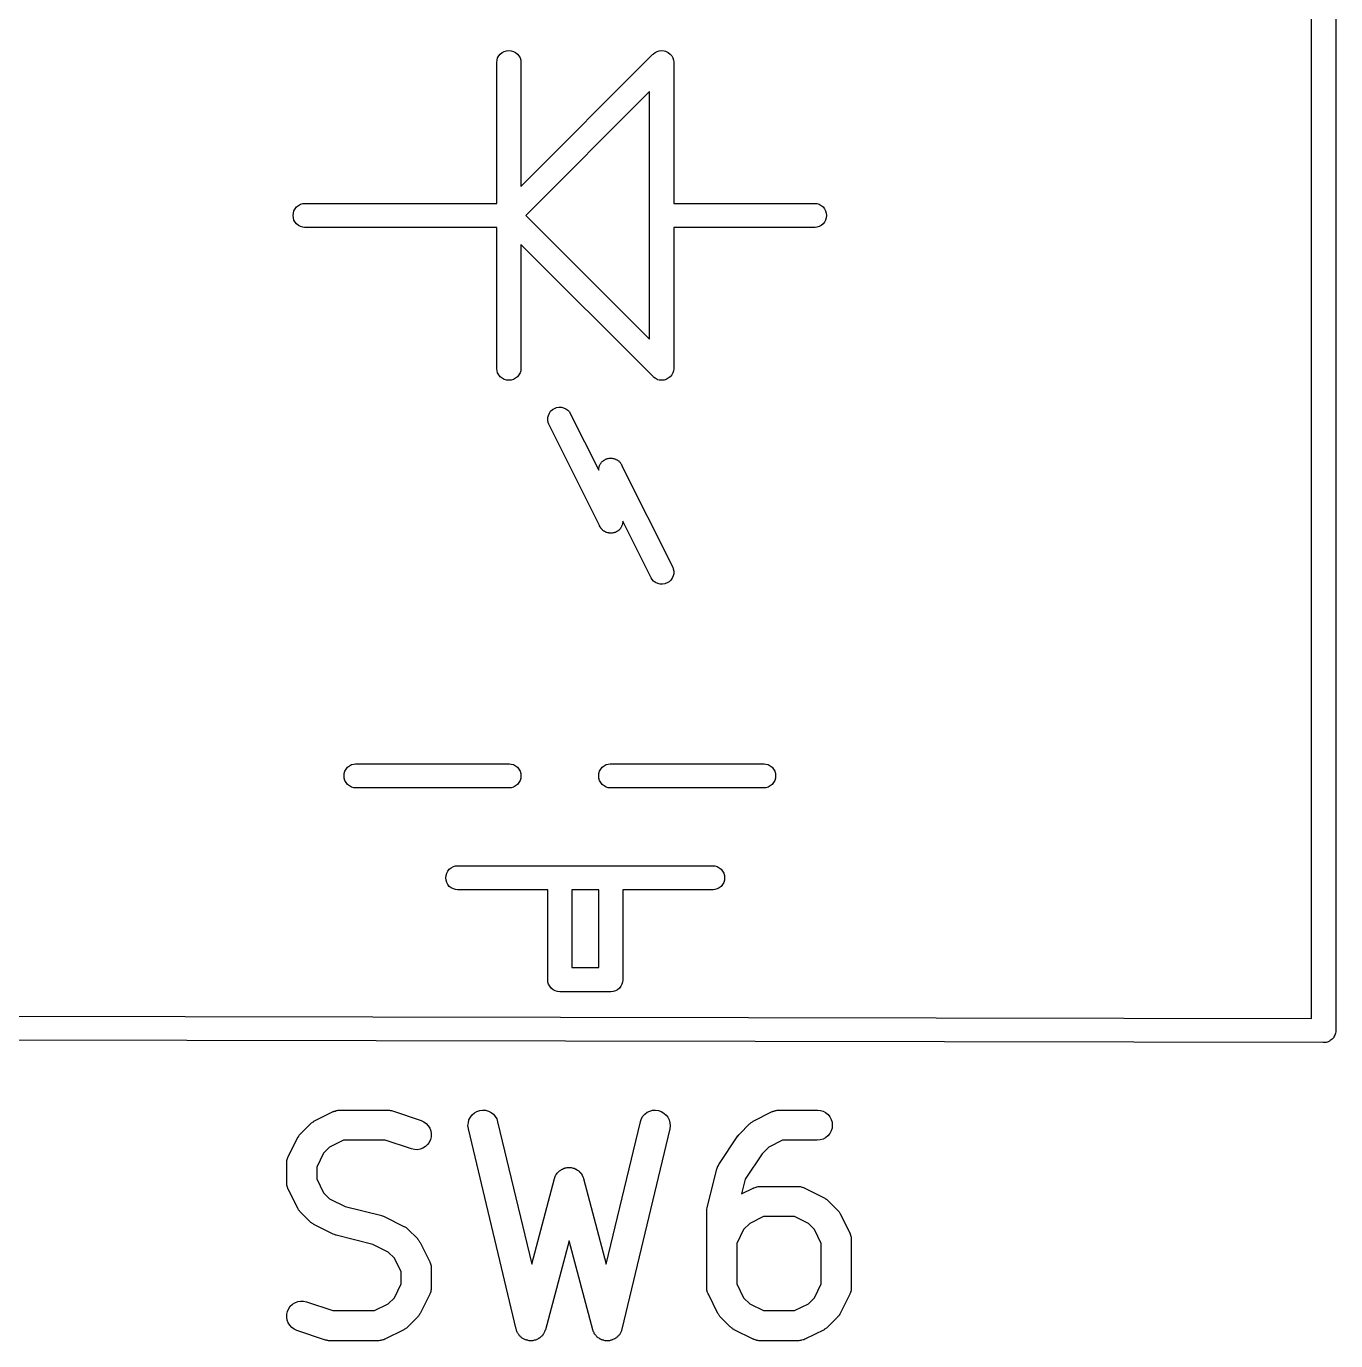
# Model space of a CAD drawing. Extents: x 88 to 197, y -105 to -93.
# Drawn here: x 173.57 to 180.1, y -105.17 to -98.62 of the extents above; entities that cross this region are included whole.
import ezdxf

# ---------------------------------------------------------------- set-up
doc = ezdxf.new("R2010")
doc.units = 0
doc.layers.add('BLACK', color=7, linetype='CONTINUOUS')

msp = doc.modelspace()

# ---------------------------------------------------------------- linework, layer by layer
at = {"layer": 'BLACK', "linetype": 'CONTINUOUS'}
for p, q in [((180.1, -95.2499), (180.1, -103.626)), ((179.98, -103.569), (179.98, -95.4981)), ((175.933, -98.7604), (175.943, -98.7529)), ((175.943, -98.7529), (175.953, -98.7473)), ((175.953, -98.7473), (175.964, -98.7439)), ((175.964, -98.7439), (175.976, -98.7427)), ((175.976, -98.7427), (175.988, -98.7439)), ((175.988, -98.7439), (175.999, -98.7473)), ((175.999, -98.7473), (176.009, -98.7529)), ((176.009, -98.7529), (176.019, -98.7604)), ((176.698, -98.7585), (176.705, -98.7529)), ((176.705, -98.7529), (176.715, -98.7473)), ((176.715, -98.7473), (176.726, -98.7439)), ((176.726, -98.7439), (176.738, -98.7427)), ((176.738, -98.7427), (176.75, -98.7439)), ((176.75, -98.7439), (176.758, -98.7463)), ((176.758, -98.7463), (176.761, -98.7473)), ((176.761, -98.7473), (176.77, -98.752)), ((176.77, -98.752), (176.771, -98.7529)), ((176.771, -98.7529), (176.781, -98.7604)), ((175.916, -98.8001), (175.917, -98.7912)), ((175.916, -99.1844), (175.916, -98.8001)), ((175.917, -98.7912), (175.92, -98.7799)), ((175.92, -98.7799), (175.926, -98.7695)), ((175.926, -98.7695), (175.933, -98.7604)), ((176.019, -98.7604), (176.026, -98.7695)), ((176.026, -98.7695), (176.032, -98.7799)), ((176.032, -98.7799), (176.035, -98.7912)), ((176.035, -98.7912), (176.036, -98.8001)), ((176.036, -99.4201), (176.693, -98.7626)), ((176.036, -98.8001), (176.036, -99.4201)), ((176.693, -98.7626), (176.695, -98.7604)), ((176.695, -98.7604), (176.698, -98.7585)), ((176.698, -98.7585), (176.698, -98.7585)), ((176.781, -98.7604), (176.788, -98.7695)), ((176.788, -98.7695), (176.794, -98.7799)), ((176.794, -98.7799), (176.797, -98.7912)), ((176.797, -98.7912), (176.798, -98.8001)), ((176.798, -98.8001), (176.798, -98.8001)), ((176.798, -98.8001), (176.798, -98.803)), ((176.798, -98.803), (176.798, -98.8059)), ((176.798, -98.8059), (176.798, -99.505)), ((176.678, -98.9479), (176.061, -99.565)), ((176.678, -99.562), (176.678, -98.9479)), ((175.916, -99.505), (175.916, -99.1844)), ((174.904, -99.5419), (174.91, -99.5315)), ((174.91, -99.5315), (174.917, -99.5224)), ((174.917, -99.5224), (174.927, -99.5149)), ((174.927, -99.5149), (174.937, -99.5093)), ((174.937, -99.5093), (174.948, -99.5059)), ((174.948, -99.5059), (174.957, -99.505)), ((174.957, -99.505), (175.916, -99.505)), ((176.798, -99.505), (177.503, -99.505)), ((177.503, -99.505), (177.512, -99.5059)), ((177.512, -99.5059), (177.523, -99.5093)), ((177.523, -99.5093), (177.533, -99.5149)), ((177.533, -99.5149), (177.543, -99.5224)), ((177.543, -99.5224), (177.55, -99.5315)), ((177.55, -99.5315), (177.556, -99.5419)), ((174.9, -99.565), (174.901, -99.5532)), ((174.901, -99.5768), (174.9, -99.565)), ((174.901, -99.5532), (174.904, -99.5419)), ((174.904, -99.5881), (174.901, -99.5768)), ((174.91, -99.5985), (174.904, -99.5881)), ((174.917, -99.6076), (174.91, -99.5985)), ((176.061, -99.565), (176.678, -100.182)), ((176.678, -99.565), (176.678, -99.562)), ((176.678, -99.5679), (176.678, -99.565)), ((176.678, -100.182), (176.678, -99.5679)), ((177.55, -99.5985), (177.543, -99.6076)), ((177.556, -99.5881), (177.55, -99.5985)), ((177.556, -99.5419), (177.559, -99.5532)), ((177.559, -99.5768), (177.556, -99.5881)), ((177.559, -99.5532), (177.56, -99.565)), ((177.56, -99.565), (177.559, -99.5768)), ((174.927, -99.6151), (174.917, -99.6076)), ((174.937, -99.6207), (174.927, -99.6151)), ((174.948, -99.6241), (174.937, -99.6207)), ((174.957, -99.625), (174.948, -99.6241)), ((175.916, -99.625), (174.957, -99.625)), ((175.916, -100.33), (175.916, -99.625)), ((177.503, -99.625), (176.798, -99.625)), ((176.798, -99.625), (176.798, -100.324)), ((177.512, -99.6241), (177.503, -99.625)), ((177.523, -99.6207), (177.512, -99.6241)), ((177.533, -99.6151), (177.523, -99.6207)), ((177.543, -99.6076), (177.533, -99.6151)), ((176.694, -100.367), (176.036, -99.7099)), ((176.036, -99.7099), (176.036, -100.33)), ((176.798, -100.324), (176.798, -100.327)), ((175.917, -100.339), (175.916, -100.33)), ((175.92, -100.35), (175.917, -100.339)), ((175.926, -100.36), (175.92, -100.35)), ((175.933, -100.37), (175.926, -100.36)), ((175.943, -100.377), (175.933, -100.37)), ((175.953, -100.383), (175.943, -100.377)), ((175.964, -100.386), (175.953, -100.383)), ((175.976, -100.387), (175.964, -100.386)), ((175.988, -100.386), (175.976, -100.387)), ((175.999, -100.383), (175.988, -100.386)), ((176.009, -100.377), (175.999, -100.383)), ((176.019, -100.37), (176.009, -100.377)), ((176.026, -100.36), (176.019, -100.37)), ((176.032, -100.35), (176.026, -100.36)), ((176.035, -100.339), (176.032, -100.35)), ((176.036, -100.33), (176.035, -100.339)), ((176.695, -100.37), (176.694, -100.367)), ((176.698, -100.371), (176.695, -100.37)), ((176.698, -100.372), (176.698, -100.371)), ((176.705, -100.377), (176.698, -100.372)), ((176.715, -100.383), (176.705, -100.377)), ((176.718, -100.384), (176.715, -100.383)), ((176.726, -100.386), (176.718, -100.384)), ((176.738, -100.387), (176.726, -100.386)), ((176.75, -100.386), (176.738, -100.387)), ((176.761, -100.383), (176.75, -100.386)), ((176.771, -100.377), (176.761, -100.383)), ((176.781, -100.37), (176.771, -100.377)), ((176.788, -100.36), (176.781, -100.37)), ((176.794, -100.35), (176.788, -100.36)), ((176.797, -100.339), (176.794, -100.35)), ((176.798, -100.33), (176.797, -100.339)), ((176.798, -100.327), (176.798, -100.33)), ((176.798, -100.33), (176.798, -100.33)), ((176.203, -100.527), (176.214, -100.523)), ((176.214, -100.523), (176.226, -100.521)), ((176.226, -100.521), (176.238, -100.521)), ((176.238, -100.521), (176.249, -100.524)), ((176.17, -100.573), (176.173, -100.562)), ((176.17, -100.585), (176.17, -100.573)), ((176.172, -100.597), (176.17, -100.585)), ((176.173, -100.562), (176.178, -100.551)), ((176.178, -100.551), (176.184, -100.541)), ((176.184, -100.541), (176.193, -100.533)), ((176.193, -100.533), (176.203, -100.527)), ((176.249, -100.524), (176.26, -100.529)), ((176.26, -100.529), (176.27, -100.535)), ((176.27, -100.535), (176.278, -100.544)), ((176.278, -100.544), (176.282, -100.552)), ((176.282, -100.552), (176.424, -100.835)), ((176.175, -100.605), (176.172, -100.597)), ((176.428, -101.111), (176.175, -100.605)), ((176.449, -100.786), (176.451, -100.785)), ((176.451, -100.785), (176.454, -100.783)), ((176.454, -100.783), (176.457, -100.781)), ((176.457, -100.781), (176.459, -100.78)), ((176.459, -100.78), (176.461, -100.779)), ((176.461, -100.779), (176.465, -100.778)), ((176.465, -100.778), (176.468, -100.777)), ((176.468, -100.777), (176.47, -100.776)), ((176.47, -100.776), (176.472, -100.776)), ((176.472, -100.776), (176.476, -100.775)), ((176.476, -100.775), (176.48, -100.775)), ((176.48, -100.775), (176.482, -100.775)), ((176.482, -100.775), (176.484, -100.775)), ((176.484, -100.775), (176.488, -100.775)), ((176.488, -100.775), (176.492, -100.775)), ((176.492, -100.775), (176.494, -100.776)), ((176.494, -100.776), (176.496, -100.776)), ((176.496, -100.776), (176.499, -100.777)), ((176.499, -100.777), (176.503, -100.778)), ((176.503, -100.778), (176.505, -100.779)), ((176.505, -100.779), (176.507, -100.779)), ((176.507, -100.779), (176.51, -100.781)), ((176.51, -100.781), (176.514, -100.783)), ((176.514, -100.783), (176.516, -100.784)), ((176.516, -100.784), (176.517, -100.785)), ((176.517, -100.785), (176.52, -100.787)), ((176.424, -100.827), (176.425, -100.825)), ((176.424, -100.831), (176.424, -100.827)), ((176.424, -100.832), (176.424, -100.831)), ((176.424, -100.834), (176.424, -100.832)), ((176.424, -100.835), (176.424, -100.834)), ((176.425, -100.823), (176.426, -100.82)), ((176.425, -100.825), (176.425, -100.823)), ((176.426, -100.82), (176.427, -100.816)), ((176.427, -100.816), (176.428, -100.814)), ((176.428, -100.812), (176.43, -100.809)), ((176.428, -100.814), (176.428, -100.812)), ((176.43, -100.809), (176.432, -100.805)), ((176.432, -100.805), (176.433, -100.803)), ((176.433, -100.803), (176.434, -100.802)), ((176.434, -100.802), (176.436, -100.799)), ((176.436, -100.799), (176.438, -100.795)), ((176.438, -100.795), (176.44, -100.794)), ((176.44, -100.794), (176.441, -100.792)), ((176.441, -100.792), (176.444, -100.79)), ((176.444, -100.79), (176.447, -100.787)), ((176.447, -100.787), (176.449, -100.786)), ((176.52, -100.787), (176.524, -100.789)), ((176.524, -100.789), (176.525, -100.791)), ((176.525, -100.791), (176.527, -100.792)), ((176.527, -100.792), (176.529, -100.795)), ((176.529, -100.795), (176.532, -100.798)), ((176.532, -100.798), (176.533, -100.8)), ((176.533, -100.8), (176.534, -100.802)), ((176.534, -100.802), (176.536, -100.805)), ((176.536, -100.805), (176.536, -100.806)), ((176.536, -100.806), (176.537, -100.807)), ((176.537, -100.807), (176.54, -100.812)), ((176.54, -100.812), (176.54, -100.813)), ((176.54, -100.813), (176.793, -101.319)), ((176.428, -101.112), (176.428, -101.111)), ((176.431, -101.117), (176.428, -101.112)), ((176.54, -101.112), (176.538, -101.115)), ((176.541, -101.108), (176.54, -101.11)), ((176.54, -101.11), (176.54, -101.112)), ((176.542, -101.104), (176.541, -101.108)), ((176.543, -101.101), (176.542, -101.104)), ((176.544, -101.097), (176.543, -101.099)), ((176.543, -101.099), (176.543, -101.101)), ((176.686, -101.372), (176.544, -101.089)), ((176.544, -101.089), (176.544, -101.09)), ((176.544, -101.09), (176.544, -101.092)), ((176.544, -101.092), (176.544, -101.093)), ((176.544, -101.093), (176.544, -101.097)), ((176.432, -101.118), (176.431, -101.117)), ((176.432, -101.119), (176.432, -101.118)), ((176.434, -101.122), (176.432, -101.119)), ((176.435, -101.124), (176.434, -101.122)), ((176.436, -101.126), (176.435, -101.124)), ((176.439, -101.129), (176.436, -101.126)), ((176.441, -101.132), (176.439, -101.129)), ((176.443, -101.133), (176.441, -101.132)), ((176.444, -101.135), (176.443, -101.133)), ((176.448, -101.137), (176.444, -101.135)), ((176.451, -101.139), (176.448, -101.137)), ((176.452, -101.14), (176.451, -101.139)), ((176.454, -101.141), (176.452, -101.14)), ((176.458, -101.143), (176.454, -101.141)), ((176.461, -101.145), (176.458, -101.143)), ((176.463, -101.145), (176.461, -101.145)), ((176.465, -101.146), (176.463, -101.145)), ((176.469, -101.147), (176.465, -101.146)), ((176.472, -101.148), (176.469, -101.147)), ((176.474, -101.148), (176.472, -101.148)), ((176.476, -101.149), (176.474, -101.148)), ((176.48, -101.149), (176.476, -101.149)), ((176.484, -101.149), (176.48, -101.149)), ((176.486, -101.149), (176.484, -101.149)), ((176.488, -101.149), (176.486, -101.149)), ((176.492, -101.149), (176.488, -101.149)), ((176.496, -101.148), (176.492, -101.149)), ((176.498, -101.148), (176.496, -101.148)), ((176.5, -101.147), (176.498, -101.148)), ((176.503, -101.146), (176.5, -101.147)), ((176.507, -101.145), (176.503, -101.146)), ((176.509, -101.144), (176.507, -101.145)), ((176.511, -101.143), (176.509, -101.144)), ((176.514, -101.141), (176.511, -101.143)), ((176.517, -101.139), (176.514, -101.141)), ((176.519, -101.138), (176.517, -101.139)), ((176.521, -101.137), (176.519, -101.138)), ((176.524, -101.134), (176.521, -101.137)), ((176.527, -101.132), (176.524, -101.134)), ((176.528, -101.13), (176.527, -101.132)), ((176.53, -101.129), (176.528, -101.13)), ((176.532, -101.125), (176.53, -101.129)), ((176.534, -101.122), (176.532, -101.125)), ((176.535, -101.121), (176.534, -101.122)), ((176.536, -101.119), (176.535, -101.121)), ((176.538, -101.115), (176.536, -101.119)), ((176.69, -101.38), (176.686, -101.372)), ((176.79, -101.373), (176.784, -101.383)), ((176.795, -101.362), (176.79, -101.373)), ((176.793, -101.319), (176.796, -101.327)), ((176.798, -101.351), (176.795, -101.362)), ((176.796, -101.327), (176.798, -101.339)), ((176.798, -101.339), (176.798, -101.351)), ((176.698, -101.389), (176.69, -101.38)), ((176.708, -101.395), (176.698, -101.389)), ((176.719, -101.4), (176.708, -101.395)), ((176.73, -101.403), (176.719, -101.4)), ((176.742, -101.403), (176.73, -101.403)), ((176.754, -101.401), (176.742, -101.403)), ((176.765, -101.397), (176.754, -101.401)), ((176.775, -101.391), (176.765, -101.397)), ((176.784, -101.383), (176.775, -101.391)), ((175.154, -102.359), (175.155, -102.347)), ((175.155, -102.347), (175.158, -102.336)), ((175.158, -102.336), (175.164, -102.326)), ((175.164, -102.326), (175.171, -102.316)), ((175.171, -102.316), (175.181, -102.309)), ((175.181, -102.309), (175.191, -102.303)), ((175.191, -102.303), (175.202, -102.3)), ((175.202, -102.3), (175.211, -102.299)), ((175.211, -102.299), (175.979, -102.299)), ((175.979, -102.299), (175.988, -102.3)), ((175.988, -102.3), (175.999, -102.303)), ((175.999, -102.303), (176.009, -102.309)), ((176.009, -102.309), (176.019, -102.316)), ((176.019, -102.316), (176.026, -102.326)), ((176.026, -102.326), (176.032, -102.336)), ((176.032, -102.336), (176.035, -102.347)), ((176.035, -102.347), (176.036, -102.359)), ((176.424, -102.359), (176.425, -102.347)), ((176.425, -102.347), (176.428, -102.336)), ((176.428, -102.336), (176.434, -102.326)), ((176.434, -102.326), (176.441, -102.316)), ((176.441, -102.316), (176.451, -102.309)), ((176.451, -102.309), (176.461, -102.303)), ((176.461, -102.303), (176.472, -102.3)), ((176.472, -102.3), (176.481, -102.299)), ((176.481, -102.299), (177.249, -102.299)), ((177.249, -102.299), (177.258, -102.3)), ((177.258, -102.3), (177.269, -102.303)), ((177.269, -102.303), (177.279, -102.309)), ((177.279, -102.309), (177.289, -102.316)), ((177.289, -102.316), (177.296, -102.326)), ((177.296, -102.326), (177.302, -102.336)), ((177.302, -102.336), (177.305, -102.347)), ((177.305, -102.347), (177.306, -102.359)), ((175.155, -102.371), (175.154, -102.359)), ((175.158, -102.382), (175.155, -102.371)), ((175.164, -102.392), (175.158, -102.382)), ((175.171, -102.402), (175.164, -102.392)), ((175.181, -102.409), (175.171, -102.402)), ((175.191, -102.415), (175.181, -102.409)), ((175.202, -102.418), (175.191, -102.415)), ((175.211, -102.419), (175.202, -102.418)), ((175.979, -102.419), (175.211, -102.419)), ((175.988, -102.418), (175.979, -102.419)), ((175.999, -102.415), (175.988, -102.418)), ((176.009, -102.409), (175.999, -102.415)), ((176.019, -102.402), (176.009, -102.409)), ((176.026, -102.392), (176.019, -102.402)), ((176.032, -102.382), (176.026, -102.392)), ((176.035, -102.371), (176.032, -102.382)), ((176.036, -102.359), (176.035, -102.371)), ((176.425, -102.371), (176.424, -102.359)), ((176.428, -102.382), (176.425, -102.371)), ((176.434, -102.392), (176.428, -102.382)), ((176.441, -102.402), (176.434, -102.392)), ((176.451, -102.409), (176.441, -102.402)), ((176.461, -102.415), (176.451, -102.409)), ((176.472, -102.418), (176.461, -102.415)), ((176.481, -102.419), (176.472, -102.418)), ((177.249, -102.419), (176.481, -102.419)), ((177.258, -102.418), (177.249, -102.419)), ((177.269, -102.415), (177.258, -102.418)), ((177.279, -102.409), (177.269, -102.415)), ((177.289, -102.402), (177.279, -102.409)), ((177.296, -102.392), (177.289, -102.402)), ((177.302, -102.382), (177.296, -102.392)), ((177.305, -102.371), (177.302, -102.382)), ((177.306, -102.359), (177.305, -102.371)), ((175.689, -102.817), (175.699, -102.811)), ((175.699, -102.811), (175.71, -102.808)), ((175.71, -102.808), (175.719, -102.807)), ((175.719, -102.807), (176.227, -102.807)), ((176.227, -102.807), (176.23, -102.807)), ((176.23, -102.807), (176.233, -102.807)), ((176.233, -102.807), (176.481, -102.807)), ((176.481, -102.807), (176.484, -102.807)), ((176.484, -102.807), (176.487, -102.807)), ((176.487, -102.807), (176.995, -102.807)), ((176.995, -102.807), (177.004, -102.808)), ((177.004, -102.808), (177.015, -102.811)), ((177.015, -102.811), (177.025, -102.817)), ((175.662, -102.867), (175.663, -102.855)), ((175.663, -102.879), (175.662, -102.867)), ((175.663, -102.855), (175.666, -102.844)), ((175.666, -102.89), (175.663, -102.879)), ((175.666, -102.844), (175.672, -102.834)), ((175.672, -102.834), (175.679, -102.824)), ((175.679, -102.824), (175.689, -102.817)), ((177.025, -102.817), (177.035, -102.824)), ((177.035, -102.824), (177.042, -102.834)), ((177.042, -102.834), (177.048, -102.844)), ((177.048, -102.844), (177.051, -102.855)), ((177.051, -102.879), (177.048, -102.89)), ((177.051, -102.855), (177.052, -102.867)), ((177.052, -102.867), (177.051, -102.879)), ((175.672, -102.9), (175.666, -102.89)), ((175.679, -102.91), (175.672, -102.9)), ((175.689, -102.917), (175.679, -102.91)), ((175.699, -102.923), (175.689, -102.917)), ((175.71, -102.926), (175.699, -102.923)), ((175.719, -102.927), (175.71, -102.926)), ((176.17, -102.927), (175.719, -102.927)), ((176.17, -103.372), (176.17, -102.927)), ((176.29, -102.927), (176.29, -103.315)), ((176.424, -102.927), (176.29, -102.927)), ((176.424, -103.315), (176.424, -102.927)), ((176.995, -102.927), (176.544, -102.927)), ((176.544, -102.927), (176.544, -103.372)), ((177.004, -102.926), (176.995, -102.927)), ((177.015, -102.923), (177.004, -102.926)), ((177.025, -102.917), (177.015, -102.923)), ((177.035, -102.91), (177.025, -102.917)), ((177.042, -102.9), (177.035, -102.91)), ((177.048, -102.89), (177.042, -102.9)), ((176.29, -103.315), (176.424, -103.315)), ((176.17, -103.375), (176.17, -103.372)), ((176.171, -103.387), (176.17, -103.375)), ((176.174, -103.398), (176.171, -103.387)), ((176.18, -103.408), (176.174, -103.398)), ((176.54, -103.398), (176.534, -103.408)), ((176.543, -103.387), (176.54, -103.398)), ((176.544, -103.378), (176.543, -103.387)), ((176.544, -103.372), (176.544, -103.375)), ((176.544, -103.375), (176.544, -103.378)), ((176.544, -103.378), (176.544, -103.378)), ((176.187, -103.418), (176.18, -103.408)), ((176.197, -103.425), (176.187, -103.418)), ((176.207, -103.431), (176.197, -103.425)), ((176.218, -103.434), (176.207, -103.431)), ((176.23, -103.435), (176.218, -103.434)), ((176.233, -103.435), (176.23, -103.435)), ((176.481, -103.435), (176.233, -103.435)), ((176.484, -103.435), (176.481, -103.435)), ((176.496, -103.434), (176.484, -103.435)), ((176.507, -103.431), (176.496, -103.434)), ((176.517, -103.425), (176.507, -103.431)), ((176.527, -103.418), (176.517, -103.425)), ((176.534, -103.408), (176.527, -103.418)), ((172.48, -103.555), (179.98, -103.569)), ((180.087, -103.667), (180.083, -103.672)), ((180.09, -103.663), (180.087, -103.667)), ((180.093, -103.657), (180.09, -103.662)), ((180.09, -103.662), (180.09, -103.663)), ((180.09, -103.663), (180.09, -103.663)), ((180.096, -103.652), (180.093, -103.657)), ((180.097, -103.646), (180.096, -103.652)), ((180.096, -103.652), (180.096, -103.652)), ((180.096, -103.652), (180.096, -103.652)), ((180.099, -103.641), (180.097, -103.646)), ((180.1, -103.635), (180.099, -103.641)), ((180.099, -103.641), (180.099, -103.641)), ((180.099, -103.641), (180.099, -103.641)), ((180.1, -103.626), (180.1, -103.629)), ((180.1, -103.629), (180.1, -103.635)), ((180.037, -103.689), (172.465, -103.675)), ((180.04, -103.689), (180.037, -103.689)), ((180.046, -103.689), (180.04, -103.689)), ((180.052, -103.688), (180.046, -103.689)), ((180.058, -103.686), (180.052, -103.688)), ((180.052, -103.688), (180.052, -103.688)), ((180.052, -103.688), (180.052, -103.688)), ((180.063, -103.685), (180.058, -103.686)), ((180.069, -103.682), (180.063, -103.685)), ((180.063, -103.685), (180.063, -103.685)), ((180.063, -103.685), (180.063, -103.685)), ((180.073, -103.679), (180.069, -103.682)), ((180.078, -103.675), (180.073, -103.679)), ((180.073, -103.679), (180.073, -103.679)), ((180.073, -103.679), (180.073, -103.679)), ((180.083, -103.672), (180.078, -103.675)), ((180.083, -103.672), (180.083, -103.672)), ((180.083, -103.672), (180.083, -103.672)), ((175.004, -104.081), (175.1, -104.033)), ((175.1, -104.033), (175.101, -104.033)), ((175.101, -104.033), (175.103, -104.032)), ((175.103, -104.032), (175.105, -104.031)), ((175.105, -104.031), (175.109, -104.03)), ((175.109, -104.03), (175.114, -104.028)), ((175.114, -104.028), (175.116, -104.027)), ((175.116, -104.027), (175.119, -104.027)), ((175.119, -104.027), (175.124, -104.026)), ((175.124, -104.026), (175.129, -104.026)), ((175.129, -104.026), (175.131, -104.026)), ((175.131, -104.026), (175.133, -104.025)), ((175.133, -104.025), (175.371, -104.025)), ((175.371, -104.025), (175.372, -104.025)), ((175.372, -104.025), (175.376, -104.026)), ((175.376, -104.026), (175.381, -104.026)), ((175.381, -104.026), (175.384, -104.027)), ((175.384, -104.027), (175.387, -104.027)), ((175.387, -104.027), (175.391, -104.028)), ((175.391, -104.028), (175.395, -104.029)), ((175.395, -104.029), (175.538, -104.077)), ((175.777, -104.073), (175.784, -104.06)), ((175.784, -104.06), (175.793, -104.049)), ((175.793, -104.049), (175.804, -104.039)), ((175.804, -104.039), (175.817, -104.032)), ((175.817, -104.032), (175.831, -104.027)), ((175.831, -104.027), (175.845, -104.025)), ((175.845, -104.025), (175.86, -104.026)), ((175.86, -104.026), (175.874, -104.03)), ((175.874, -104.03), (175.887, -104.037)), ((175.887, -104.037), (175.899, -104.046)), ((175.899, -104.046), (175.908, -104.057)), ((175.908, -104.057), (175.916, -104.069)), ((176.637, -104.068), (176.644, -104.056)), ((176.644, -104.056), (176.654, -104.045)), ((176.654, -104.045), (176.666, -104.036)), ((176.666, -104.036), (176.679, -104.03)), ((176.679, -104.03), (176.693, -104.026)), ((176.693, -104.026), (176.708, -104.025)), ((176.708, -104.025), (176.722, -104.028)), ((176.722, -104.028), (176.736, -104.032)), ((176.736, -104.032), (176.749, -104.04)), ((176.749, -104.04), (176.76, -104.05)), ((176.76, -104.05), (176.769, -104.061)), ((176.769, -104.061), (176.775, -104.074)), ((177.195, -104.081), (177.29, -104.033)), ((177.29, -104.033), (177.291, -104.033)), ((177.291, -104.033), (177.293, -104.032)), ((177.293, -104.032), (177.295, -104.031)), ((177.295, -104.031), (177.3, -104.03)), ((177.3, -104.03), (177.305, -104.028)), ((177.305, -104.028), (177.307, -104.027)), ((177.307, -104.027), (177.309, -104.027)), ((177.309, -104.027), (177.314, -104.026)), ((177.314, -104.026), (177.319, -104.026)), ((177.319, -104.026), (177.321, -104.026)), ((177.321, -104.026), (177.324, -104.025)), ((177.324, -104.025), (177.514, -104.025)), ((177.514, -104.025), (177.515, -104.025)), ((177.515, -104.025), (177.53, -104.027)), ((177.53, -104.027), (177.544, -104.031)), ((177.544, -104.031), (177.556, -104.038)), ((177.556, -104.038), (177.568, -104.048)), ((177.568, -104.048), (177.577, -104.059)), ((177.577, -104.059), (177.584, -104.072)), ((174.937, -104.143), (174.985, -104.095)), ((174.985, -104.095), (174.986, -104.094)), ((174.986, -104.094), (174.989, -104.092)), ((174.989, -104.092), (174.992, -104.089)), ((174.992, -104.089), (174.995, -104.087)), ((174.995, -104.087), (174.997, -104.085)), ((174.997, -104.085), (175.001, -104.083)), ((175.001, -104.083), (175.004, -104.081)), ((175.538, -104.077), (175.539, -104.077)), ((175.539, -104.077), (175.552, -104.083)), ((175.552, -104.083), (175.564, -104.092)), ((175.564, -104.092), (175.574, -104.103)), ((175.574, -104.103), (175.582, -104.115)), ((175.582, -104.115), (175.587, -104.129)), ((175.772, -104.102), (175.774, -104.088)), ((175.774, -104.117), (175.772, -104.102)), ((175.774, -104.088), (175.777, -104.073)), ((175.774, -104.118), (175.774, -104.117)), ((176.013, -105.118), (175.774, -104.118)), ((175.916, -104.069), (175.92, -104.083)), ((175.92, -104.083), (176.09, -104.794)), ((176.462, -104.794), (176.632, -104.083)), ((176.778, -104.118), (176.539, -105.118)), ((176.632, -104.082), (176.637, -104.068)), ((176.632, -104.083), (176.632, -104.082)), ((176.775, -104.074), (176.779, -104.089)), ((176.78, -104.103), (176.778, -104.118)), ((176.779, -104.089), (176.78, -104.103)), ((177.128, -104.143), (177.175, -104.095)), ((177.175, -104.095), (177.176, -104.094)), ((177.176, -104.094), (177.179, -104.092)), ((177.179, -104.092), (177.182, -104.089)), ((177.182, -104.089), (177.185, -104.087)), ((177.185, -104.087), (177.188, -104.085)), ((177.188, -104.085), (177.191, -104.083)), ((177.191, -104.083), (177.195, -104.081)), ((177.588, -104.115), (177.583, -104.129)), ((177.584, -104.072), (177.588, -104.086)), ((177.588, -104.086), (177.589, -104.101)), ((177.589, -104.101), (177.588, -104.115)), ((174.876, -104.257), (174.923, -104.162)), ((174.923, -104.162), (174.924, -104.161)), ((174.924, -104.161), (174.926, -104.158)), ((174.926, -104.158), (174.928, -104.154)), ((174.928, -104.154), (174.93, -104.151)), ((174.93, -104.151), (174.932, -104.149)), ((174.932, -104.149), (174.935, -104.146)), ((174.935, -104.146), (174.937, -104.143)), ((175.151, -104.175), (175.082, -104.21)), ((175.359, -104.175), (175.151, -104.175)), ((175.49, -104.219), (175.359, -104.175)), ((175.579, -104.186), (175.57, -104.197)), ((175.585, -104.172), (175.579, -104.186)), ((175.588, -104.158), (175.585, -104.172)), ((175.587, -104.129), (175.589, -104.143)), ((175.589, -104.143), (175.588, -104.158)), ((177.023, -104.297), (177.118, -104.154)), ((177.118, -104.154), (177.119, -104.153)), ((177.118, -104.154), (177.118, -104.154)), ((177.118, -104.154), (177.118, -104.154)), ((177.118, -104.154), (177.118, -104.154)), ((177.119, -104.153), (177.123, -104.148)), ((177.123, -104.148), (177.128, -104.143)), ((177.341, -104.175), (177.273, -104.21)), ((177.514, -104.175), (177.341, -104.175)), ((177.529, -104.174), (177.514, -104.175)), ((177.543, -104.17), (177.529, -104.174)), ((177.556, -104.163), (177.543, -104.17)), ((177.567, -104.154), (177.556, -104.163)), ((177.576, -104.142), (177.567, -104.154)), ((177.583, -104.129), (177.576, -104.142)), ((174.875, -104.259), (174.876, -104.257)), ((175.052, -104.24), (175.018, -104.309)), ((175.082, -104.21), (175.052, -104.24)), ((175.505, -104.222), (175.49, -104.219)), ((175.519, -104.223), (175.505, -104.222)), ((175.534, -104.22), (175.519, -104.223)), ((175.547, -104.215), (175.534, -104.22)), ((175.56, -104.207), (175.547, -104.215)), ((175.57, -104.197), (175.56, -104.207)), ((177.239, -104.243), (177.155, -104.369)), ((177.273, -104.21), (177.239, -104.243)), ((174.868, -104.285), (174.869, -104.28)), ((174.868, -104.288), (174.868, -104.285)), ((174.868, -104.29), (174.868, -104.288)), ((174.868, -104.291), (174.868, -104.29)), ((174.868, -104.386), (174.868, -104.291)), ((174.869, -104.275), (174.87, -104.273)), ((174.869, -104.28), (174.869, -104.275)), ((174.87, -104.271), (174.872, -104.266)), ((174.87, -104.273), (174.87, -104.271)), ((174.872, -104.266), (174.874, -104.261)), ((174.874, -104.261), (174.875, -104.259)), ((175.018, -104.309), (175.018, -104.368)), ((176.231, -104.326), (176.235, -104.324)), ((176.235, -104.324), (176.239, -104.321)), ((176.239, -104.321), (176.241, -104.32)), ((176.241, -104.32), (176.243, -104.319)), ((176.243, -104.319), (176.248, -104.317)), ((176.248, -104.317), (176.252, -104.315)), ((176.252, -104.315), (176.255, -104.314)), ((176.255, -104.314), (176.257, -104.313)), ((176.257, -104.313), (176.262, -104.313)), ((176.262, -104.313), (176.267, -104.312)), ((176.267, -104.312), (176.269, -104.312)), ((176.269, -104.312), (176.272, -104.311)), ((176.272, -104.311), (176.277, -104.311)), ((176.277, -104.311), (176.281, -104.311)), ((176.281, -104.311), (176.284, -104.312)), ((176.284, -104.312), (176.286, -104.312)), ((176.286, -104.312), (176.291, -104.313)), ((176.291, -104.313), (176.296, -104.314)), ((176.296, -104.314), (176.298, -104.315)), ((176.298, -104.315), (176.301, -104.315)), ((176.301, -104.315), (176.305, -104.317)), ((176.305, -104.317), (176.31, -104.319)), ((176.31, -104.319), (176.312, -104.32)), ((176.312, -104.32), (176.314, -104.321)), ((176.314, -104.321), (176.318, -104.324)), ((176.318, -104.324), (176.322, -104.327)), ((176.965, -104.511), (177.013, -104.32)), ((177.013, -104.319), (177.015, -104.315)), ((177.013, -104.32), (177.013, -104.319)), ((177.015, -104.315), (177.016, -104.31)), ((177.016, -104.31), (177.017, -104.308)), ((177.017, -104.308), (177.018, -104.306)), ((177.018, -104.306), (177.021, -104.301)), ((177.021, -104.301), (177.023, -104.297)), ((174.868, -104.388), (174.868, -104.386)), ((174.868, -104.39), (174.868, -104.388)), ((175.018, -104.368), (175.052, -104.437)), ((176.09, -104.794), (176.204, -104.367)), ((176.204, -104.366), (176.205, -104.363)), ((176.204, -104.367), (176.204, -104.366)), ((176.205, -104.361), (176.207, -104.357)), ((176.205, -104.363), (176.205, -104.361)), ((176.207, -104.357), (176.209, -104.352)), ((176.209, -104.352), (176.21, -104.35)), ((176.21, -104.35), (176.211, -104.348)), ((176.211, -104.348), (176.214, -104.344)), ((176.214, -104.344), (176.217, -104.34)), ((176.217, -104.34), (176.219, -104.338)), ((176.219, -104.338), (176.22, -104.336)), ((176.22, -104.336), (176.224, -104.333)), ((176.224, -104.333), (176.227, -104.329)), ((176.227, -104.329), (176.229, -104.328)), ((176.229, -104.328), (176.231, -104.326)), ((176.322, -104.327), (176.324, -104.328)), ((176.324, -104.328), (176.326, -104.33)), ((176.326, -104.33), (176.329, -104.333)), ((176.329, -104.333), (176.333, -104.337)), ((176.333, -104.337), (176.334, -104.339)), ((176.334, -104.339), (176.336, -104.341)), ((176.336, -104.341), (176.338, -104.345)), ((176.338, -104.345), (176.341, -104.349)), ((176.341, -104.349), (176.342, -104.351)), ((176.342, -104.351), (176.343, -104.353)), ((176.343, -104.353), (176.345, -104.358)), ((176.345, -104.358), (176.347, -104.362)), ((176.347, -104.362), (176.348, -104.364)), ((176.348, -104.364), (176.348, -104.367)), ((176.348, -104.367), (176.462, -104.794)), ((177.155, -104.369), (177.137, -104.443)), ((174.869, -104.396), (174.868, -104.39)), ((174.869, -104.401), (174.869, -104.396)), ((174.87, -104.403), (174.869, -104.401)), ((174.87, -104.405), (174.87, -104.403)), ((174.872, -104.41), (174.87, -104.405)), ((174.873, -104.415), (174.872, -104.41)), ((174.874, -104.417), (174.873, -104.415)), ((174.875, -104.419), (174.874, -104.417)), ((174.876, -104.42), (174.875, -104.419)), ((174.923, -104.515), (174.876, -104.42)), ((175.052, -104.437), (175.082, -104.467)), ((177.137, -104.443), (177.195, -104.414)), ((177.195, -104.414), (177.196, -104.414)), ((177.196, -104.414), (177.198, -104.413)), ((177.198, -104.413), (177.2, -104.412)), ((177.2, -104.412), (177.205, -104.411)), ((177.205, -104.411), (177.21, -104.409)), ((177.21, -104.409), (177.212, -104.408)), ((177.212, -104.408), (177.214, -104.408)), ((177.214, -104.408), (177.219, -104.407)), ((177.219, -104.407), (177.224, -104.406)), ((177.224, -104.406), (177.226, -104.407)), ((177.226, -104.407), (177.228, -104.406)), ((177.228, -104.406), (177.419, -104.406)), ((177.419, -104.406), (177.42, -104.406)), ((177.42, -104.406), (177.422, -104.407)), ((177.422, -104.407), (177.424, -104.407)), ((177.424, -104.407), (177.429, -104.407)), ((177.429, -104.407), (177.434, -104.408)), ((177.434, -104.408), (177.437, -104.409)), ((177.437, -104.409), (177.439, -104.409)), ((177.439, -104.409), (177.444, -104.411)), ((177.444, -104.411), (177.448, -104.412)), ((177.448, -104.412), (177.45, -104.413)), ((177.45, -104.413), (177.452, -104.414)), ((177.452, -104.414), (177.548, -104.462)), ((174.925, -104.518), (174.923, -104.515)), ((174.927, -104.522), (174.925, -104.518)), ((175.082, -104.467), (175.159, -104.506)), ((175.159, -104.506), (175.342, -104.551)), ((176.963, -104.525), (176.964, -104.519)), ((176.964, -104.519), (176.965, -104.513)), ((176.965, -104.512), (176.965, -104.511)), ((176.965, -104.513), (176.965, -104.512)), ((177.548, -104.462), (177.549, -104.462)), ((177.549, -104.462), (177.552, -104.465)), ((177.552, -104.465), (177.556, -104.467)), ((177.556, -104.467), (177.558, -104.469)), ((177.558, -104.469), (177.561, -104.47)), ((177.561, -104.47), (177.564, -104.473)), ((177.564, -104.473), (177.567, -104.476)), ((177.567, -104.476), (177.615, -104.524)), ((174.929, -104.525), (174.927, -104.522)), ((174.931, -104.527), (174.929, -104.525)), ((174.934, -104.53), (174.931, -104.527)), ((174.937, -104.534), (174.934, -104.53)), ((174.985, -104.582), (174.937, -104.534)), ((174.937, -104.534), (174.937, -104.534)), ((174.988, -104.585), (174.985, -104.582)), ((174.991, -104.588), (174.988, -104.585)), ((175.342, -104.551), (175.343, -104.552)), ((175.343, -104.552), (175.343, -104.552)), ((175.343, -104.552), (175.343, -104.552)), ((175.343, -104.552), (175.35, -104.554)), ((175.35, -104.554), (175.357, -104.557)), ((175.357, -104.557), (175.357, -104.557)), ((175.357, -104.557), (175.357, -104.557)), ((175.357, -104.557), (175.452, -104.605)), ((176.963, -104.527), (176.963, -104.525)), ((176.963, -104.528), (176.963, -104.527)), ((176.963, -104.529), (176.963, -104.528)), ((176.963, -104.91), (176.963, -104.529)), ((177.246, -104.556), (177.178, -104.591)), ((177.401, -104.556), (177.246, -104.556)), ((177.47, -104.591), (177.401, -104.556)), ((177.615, -104.524), (177.615, -104.524)), ((177.615, -104.524), (177.618, -104.528)), ((177.618, -104.528), (177.621, -104.531)), ((177.621, -104.531), (177.623, -104.533)), ((177.623, -104.533), (177.625, -104.536)), ((177.625, -104.536), (177.627, -104.539)), ((177.627, -104.539), (177.629, -104.543)), ((177.629, -104.543), (177.676, -104.638)), ((174.994, -104.589), (174.991, -104.588)), ((174.996, -104.591), (174.994, -104.589)), ((175, -104.593), (174.996, -104.591)), ((175.003, -104.596), (175, -104.593)), ((175.004, -104.596), (175.003, -104.596)), ((175.1, -104.644), (175.004, -104.596)), ((175.107, -104.646), (175.1, -104.644)), ((175.1, -104.644), (175.1, -104.644)), ((175.1, -104.644), (175.1, -104.644)), ((175.113, -104.649), (175.107, -104.646)), ((175.114, -104.649), (175.113, -104.649)), ((175.115, -104.649), (175.114, -104.649)), ((175.114, -104.649), (175.114, -104.649)), ((175.297, -104.695), (175.115, -104.649)), ((175.452, -104.605), (175.453, -104.605)), ((175.453, -104.605), (175.457, -104.607)), ((175.457, -104.607), (175.461, -104.609)), ((175.461, -104.609), (175.463, -104.611)), ((175.463, -104.611), (175.466, -104.613)), ((175.466, -104.613), (175.469, -104.616)), ((175.469, -104.616), (175.472, -104.619)), ((175.472, -104.619), (175.52, -104.666)), ((177.147, -104.621), (177.113, -104.69)), ((177.178, -104.591), (177.147, -104.621)), ((177.5, -104.621), (177.47, -104.591)), ((177.534, -104.69), (177.5, -104.621)), ((177.676, -104.638), (177.677, -104.639)), ((177.677, -104.639), (177.678, -104.641)), ((177.678, -104.641), (177.679, -104.643)), ((177.679, -104.643), (177.68, -104.648)), ((177.68, -104.648), (177.682, -104.653)), ((175.374, -104.733), (175.297, -104.695)), ((175.52, -104.666), (175.52, -104.667)), ((175.52, -104.667), (175.523, -104.67)), ((175.523, -104.67), (175.526, -104.673)), ((175.526, -104.673), (175.527, -104.676)), ((175.527, -104.676), (175.529, -104.679)), ((175.529, -104.679), (175.531, -104.682)), ((175.531, -104.682), (175.534, -104.686)), ((175.534, -104.686), (175.581, -104.781)), ((176.276, -104.677), (176.158, -105.12)), ((176.394, -105.12), (176.276, -104.677)), ((177.113, -104.69), (177.113, -104.892)), ((177.534, -104.892), (177.534, -104.69)), ((177.682, -104.653), (177.682, -104.655)), ((177.682, -104.655), (177.683, -104.657)), ((177.683, -104.657), (177.683, -104.662)), ((177.683, -104.662), (177.684, -104.667)), ((177.684, -104.667), (177.684, -104.67)), ((177.684, -104.67), (177.684, -104.672)), ((177.684, -104.672), (177.684, -104.91)), ((175.405, -104.764), (175.374, -104.733)), ((175.439, -104.832), (175.405, -104.764)), ((175.581, -104.781), (175.582, -104.782)), ((175.582, -104.782), (175.582, -104.784)), ((175.439, -104.892), (175.439, -104.832)), ((175.582, -104.784), (175.583, -104.786)), ((175.583, -104.786), (175.585, -104.791)), ((175.585, -104.791), (175.587, -104.796)), ((175.587, -104.796), (175.587, -104.798)), ((175.587, -104.798), (175.588, -104.8)), ((175.588, -104.8), (175.588, -104.805)), ((175.588, -104.805), (175.589, -104.81)), ((175.589, -104.81), (175.589, -104.812)), ((175.589, -104.812), (175.589, -104.815)), ((175.589, -104.815), (175.589, -104.91)), ((175.405, -104.961), (175.439, -104.892)), ((175.589, -104.91), (175.589, -104.911)), ((175.589, -104.911), (175.589, -104.913)), ((175.589, -104.913), (175.589, -104.915)), ((176.963, -104.912), (176.963, -104.91)), ((176.963, -104.914), (176.963, -104.912)), ((177.113, -104.892), (177.147, -104.961)), ((177.5, -104.961), (177.534, -104.892)), ((177.684, -104.91), (177.684, -104.911)), ((177.684, -104.911), (177.684, -104.913)), ((177.684, -104.913), (177.684, -104.915)), ((174.923, -104.98), (174.937, -104.978)), ((174.937, -104.978), (174.952, -104.978)), ((174.952, -104.978), (174.966, -104.982)), ((175.374, -104.991), (175.405, -104.961)), ((175.581, -104.943), (175.534, -105.039)), ((175.582, -104.941), (175.581, -104.943)), ((175.583, -104.939), (175.582, -104.941)), ((175.585, -104.935), (175.583, -104.939)), ((175.586, -104.93), (175.585, -104.935)), ((175.587, -104.928), (175.586, -104.93)), ((175.588, -104.92), (175.587, -104.925)), ((175.587, -104.925), (175.587, -104.928)), ((175.589, -104.915), (175.588, -104.92)), ((176.964, -104.919), (176.963, -104.914)), ((176.964, -104.924), (176.964, -104.919)), ((176.965, -104.927), (176.964, -104.924)), ((176.965, -104.929), (176.965, -104.927)), ((176.967, -104.934), (176.965, -104.929)), ((176.969, -104.938), (176.967, -104.934)), ((176.97, -104.94), (176.969, -104.938)), ((176.97, -104.943), (176.97, -104.94)), ((176.971, -104.943), (176.97, -104.943)), ((177.018, -105.039), (176.971, -104.943)), ((177.147, -104.961), (177.178, -104.991)), ((177.47, -104.991), (177.5, -104.961)), ((177.676, -104.943), (177.629, -105.039)), ((177.677, -104.941), (177.676, -104.943)), ((177.678, -104.939), (177.677, -104.941)), ((177.68, -104.935), (177.678, -104.939)), ((177.682, -104.93), (177.68, -104.935)), ((177.683, -104.925), (177.682, -104.928)), ((177.682, -104.928), (177.682, -104.93)), ((177.684, -104.915), (177.683, -104.92)), ((177.683, -104.92), (177.683, -104.925)), ((174.868, -105.043), (174.872, -105.029)), ((174.868, -105.057), (174.868, -105.043)), ((174.872, -105.029), (174.878, -105.015)), ((174.878, -105.015), (174.886, -105.003)), ((174.886, -105.003), (174.897, -104.993)), ((174.897, -104.993), (174.909, -104.986)), ((174.909, -104.986), (174.923, -104.98)), ((174.966, -104.982), (175.098, -105.025)), ((175.098, -105.025), (175.306, -105.025)), ((175.306, -105.025), (175.374, -104.991)), ((175.531, -105.043), (175.529, -105.047)), ((175.533, -105.04), (175.531, -105.043)), ((175.534, -105.039), (175.533, -105.04)), ((177.021, -105.042), (177.018, -105.039)), ((177.023, -105.046), (177.021, -105.042)), ((177.178, -104.991), (177.246, -105.025)), ((177.246, -105.025), (177.401, -105.025)), ((177.401, -105.025), (177.47, -104.991)), ((177.626, -105.043), (177.624, -105.047)), ((177.628, -105.04), (177.626, -105.043)), ((177.629, -105.039), (177.628, -105.04)), ((174.87, -105.072), (174.868, -105.057)), ((174.875, -105.086), (174.87, -105.072)), ((174.883, -105.098), (174.875, -105.086)), ((174.893, -105.109), (174.883, -105.098)), ((174.905, -105.117), (174.893, -105.109)), ((175.468, -105.109), (175.465, -105.112)), ((175.471, -105.107), (175.468, -105.109)), ((175.472, -105.106), (175.471, -105.107)), ((175.52, -105.058), (175.472, -105.106)), ((175.522, -105.055), (175.52, -105.058)), ((175.525, -105.052), (175.522, -105.055)), ((175.527, -105.049), (175.525, -105.052)), ((175.529, -105.047), (175.527, -105.049)), ((177.025, -105.048), (177.023, -105.046)), ((177.026, -105.051), (177.025, -105.048)), ((177.029, -105.054), (177.026, -105.051)), ((177.032, -105.057), (177.029, -105.054)), ((177.032, -105.058), (177.032, -105.057)), ((177.08, -105.106), (177.032, -105.058)), ((177.083, -105.108), (177.08, -105.106)), ((177.086, -105.111), (177.083, -105.108)), ((177.563, -105.109), (177.56, -105.112)), ((177.566, -105.107), (177.563, -105.109)), ((177.567, -105.106), (177.566, -105.107)), ((177.615, -105.058), (177.567, -105.106)), ((177.617, -105.055), (177.615, -105.058)), ((177.62, -105.052), (177.617, -105.055)), ((177.622, -105.049), (177.62, -105.052)), ((177.624, -105.047), (177.622, -105.049)), ((174.918, -105.124), (174.905, -105.117)), ((174.919, -105.124), (174.918, -105.124)), ((175.062, -105.172), (174.919, -105.124)), ((175.066, -105.172), (175.062, -105.172)), ((175.07, -105.174), (175.066, -105.172)), ((175.073, -105.174), (175.07, -105.174)), ((175.076, -105.175), (175.073, -105.174)), ((175.08, -105.175), (175.076, -105.175)), ((175.084, -105.175), (175.08, -105.175)), ((175.086, -105.175), (175.084, -105.175)), ((175.324, -105.175), (175.086, -105.175)), ((175.326, -105.175), (175.324, -105.175)), ((175.328, -105.175), (175.326, -105.175)), ((175.333, -105.174), (175.328, -105.175)), ((175.338, -105.174), (175.333, -105.174)), ((175.34, -105.173), (175.338, -105.174)), ((175.342, -105.173), (175.34, -105.173)), ((175.347, -105.171), (175.342, -105.173)), ((175.352, -105.17), (175.347, -105.171)), ((175.354, -105.169), (175.352, -105.17)), ((175.356, -105.168), (175.354, -105.169)), ((175.357, -105.167), (175.356, -105.168)), ((175.452, -105.12), (175.357, -105.167)), ((175.456, -105.118), (175.452, -105.12)), ((175.46, -105.116), (175.456, -105.118)), ((175.462, -105.114), (175.46, -105.116)), ((175.465, -105.112), (175.462, -105.114)), ((176.014, -105.121), (176.013, -105.118)), ((176.014, -105.124), (176.014, -105.121)), ((176.016, -105.128), (176.014, -105.124)), ((176.017, -105.132), (176.016, -105.128)), ((176.019, -105.135), (176.017, -105.132)), ((176.02, -105.138), (176.019, -105.135)), ((176.023, -105.141), (176.02, -105.138)), ((176.025, -105.144), (176.023, -105.141)), ((176.027, -105.147), (176.025, -105.144)), ((176.029, -105.15), (176.027, -105.147)), ((176.032, -105.152), (176.029, -105.15)), ((176.034, -105.155), (176.032, -105.152)), ((176.037, -105.157), (176.034, -105.155)), ((176.04, -105.16), (176.037, -105.157)), ((176.043, -105.162), (176.04, -105.16)), ((176.046, -105.164), (176.043, -105.162)), ((176.049, -105.166), (176.046, -105.164)), ((176.052, -105.167), (176.049, -105.166)), ((176.056, -105.169), (176.052, -105.167)), ((176.059, -105.171), (176.056, -105.169)), ((176.062, -105.171), (176.059, -105.171)), ((176.066, -105.173), (176.062, -105.171)), ((176.07, -105.173), (176.066, -105.173)), ((176.073, -105.174), (176.07, -105.173)), ((176.077, -105.175), (176.073, -105.174)), ((176.08, -105.175), (176.077, -105.175)), ((176.084, -105.175), (176.08, -105.175)), ((176.088, -105.175), (176.084, -105.175)), ((176.091, -105.175), (176.088, -105.175)), ((176.095, -105.175), (176.091, -105.175)), ((176.099, -105.174), (176.095, -105.175)), ((176.102, -105.173), (176.099, -105.174)), ((176.106, -105.172), (176.102, -105.173)), ((176.109, -105.172), (176.106, -105.172)), ((176.113, -105.17), (176.109, -105.172)), ((176.116, -105.169), (176.113, -105.17)), ((176.119, -105.167), (176.116, -105.169)), ((176.122, -105.166), (176.119, -105.167)), ((176.126, -105.163), (176.122, -105.166)), ((176.129, -105.162), (176.126, -105.163)), ((176.132, -105.159), (176.129, -105.162)), ((176.134, -105.157), (176.132, -105.159)), ((176.137, -105.154), (176.134, -105.157)), ((176.14, -105.152), (176.137, -105.154)), ((176.142, -105.149), (176.14, -105.152)), ((176.145, -105.147), (176.142, -105.149)), ((176.147, -105.143), (176.145, -105.147)), ((176.149, -105.14), (176.147, -105.143)), ((176.151, -105.137), (176.149, -105.14)), ((176.152, -105.134), (176.151, -105.137)), ((176.154, -105.131), (176.152, -105.134)), ((176.156, -105.127), (176.154, -105.131)), ((176.158, -105.121), (176.156, -105.124)), ((176.156, -105.124), (176.156, -105.127)), ((176.158, -105.12), (176.158, -105.121)), ((176.395, -105.123), (176.394, -105.12)), ((176.396, -105.126), (176.395, -105.123)), ((176.398, -105.13), (176.396, -105.126)), ((176.399, -105.133), (176.398, -105.13)), ((176.401, -105.136), (176.399, -105.133)), ((176.402, -105.139), (176.401, -105.136)), ((176.405, -105.143), (176.402, -105.139)), ((176.407, -105.146), (176.405, -105.143)), ((176.409, -105.148), (176.407, -105.146)), ((176.411, -105.151), (176.409, -105.148)), ((176.414, -105.154), (176.411, -105.151)), ((176.417, -105.157), (176.414, -105.154)), ((176.42, -105.159), (176.417, -105.157)), ((176.422, -105.161), (176.42, -105.159)), ((176.426, -105.163), (176.422, -105.161)), ((176.429, -105.165), (176.426, -105.163)), ((176.432, -105.167), (176.429, -105.165)), ((176.435, -105.168), (176.432, -105.167)), ((176.438, -105.17), (176.435, -105.168)), ((176.442, -105.171), (176.438, -105.17)), ((176.445, -105.172), (176.442, -105.171)), ((176.449, -105.173), (176.445, -105.172)), ((176.452, -105.174), (176.449, -105.173)), ((176.456, -105.175), (176.452, -105.174)), ((176.46, -105.175), (176.456, -105.175)), ((176.463, -105.175), (176.46, -105.175)), ((176.467, -105.175), (176.463, -105.175)), ((176.471, -105.175), (176.467, -105.175)), ((176.474, -105.175), (176.471, -105.175)), ((176.478, -105.175), (176.474, -105.175)), ((176.481, -105.174), (176.478, -105.175)), ((176.485, -105.173), (176.481, -105.174)), ((176.489, -105.172), (176.485, -105.173)), ((176.492, -105.171), (176.489, -105.172)), ((176.495, -105.169), (176.492, -105.171)), ((176.499, -105.168), (176.495, -105.169)), ((176.502, -105.166), (176.499, -105.168)), ((176.505, -105.165), (176.502, -105.166)), ((176.508, -105.162), (176.505, -105.165)), ((176.512, -105.16), (176.508, -105.162)), ((176.514, -105.158), (176.512, -105.16)), ((176.517, -105.156), (176.514, -105.158)), ((176.519, -105.153), (176.517, -105.156)), ((176.522, -105.15), (176.519, -105.153)), ((176.524, -105.148), (176.522, -105.15)), ((176.527, -105.145), (176.524, -105.148)), ((176.529, -105.142), (176.527, -105.145)), ((176.531, -105.139), (176.529, -105.142)), ((176.532, -105.135), (176.531, -105.139)), ((176.534, -105.133), (176.532, -105.135)), ((176.536, -105.129), (176.534, -105.133)), ((176.537, -105.125), (176.536, -105.129)), ((176.538, -105.122), (176.537, -105.125)), ((176.539, -105.119), (176.538, -105.122)), ((176.539, -105.118), (176.539, -105.119)), ((177.089, -105.113), (177.086, -105.111)), ((177.091, -105.115), (177.089, -105.113)), ((177.095, -105.117), (177.091, -105.115)), ((177.099, -105.119), (177.095, -105.117)), ((177.1, -105.12), (177.099, -105.119)), ((177.195, -105.167), (177.1, -105.12)), ((177.197, -105.168), (177.195, -105.167)), ((177.199, -105.169), (177.197, -105.168)), ((177.204, -105.171), (177.199, -105.169)), ((177.209, -105.173), (177.204, -105.171)), ((177.211, -105.173), (177.209, -105.173)), ((177.213, -105.174), (177.211, -105.173)), ((177.218, -105.174), (177.213, -105.174)), ((177.223, -105.175), (177.218, -105.174)), ((177.225, -105.175), (177.223, -105.175)), ((177.227, -105.175), (177.225, -105.175)), ((177.228, -105.175), (177.227, -105.175)), ((177.419, -105.175), (177.228, -105.175)), ((177.421, -105.175), (177.419, -105.175)), ((177.423, -105.175), (177.421, -105.175)), ((177.428, -105.174), (177.423, -105.175)), ((177.433, -105.174), (177.428, -105.174)), ((177.436, -105.173), (177.433, -105.174)), ((177.438, -105.173), (177.436, -105.173)), ((177.443, -105.171), (177.438, -105.173)), ((177.447, -105.17), (177.443, -105.171)), ((177.449, -105.169), (177.447, -105.17)), ((177.451, -105.168), (177.449, -105.169)), ((177.452, -105.167), (177.451, -105.168)), ((177.548, -105.12), (177.452, -105.167)), ((177.551, -105.118), (177.548, -105.12)), ((177.555, -105.116), (177.551, -105.118)), ((177.557, -105.114), (177.555, -105.116)), ((177.56, -105.112), (177.557, -105.114))]:
    msp.add_line(p, q, dxfattribs=at)

doc.saveas('drawing.dxf')
